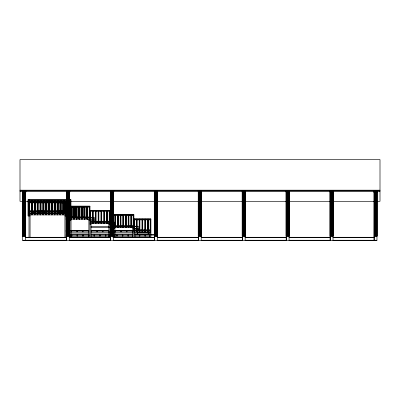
<?xml version="1.0" encoding="UTF-8"?>
<svg xmlns="http://www.w3.org/2000/svg" width="400" height="400" viewBox="0 0 400 400"><rect width="100%" height="100%" fill="white"/><g stroke="black" fill="none" stroke-linecap="round" stroke-linejoin="round"><path stroke-width="0.6" d="M25.455 237.365L25.455 236.15M66.56 236.15L66.56 240.405L66.625 191.97M90.55 217.725L94.195 217.725L94.195 218.01L90.55 218.01M154.435 236.15L154.435 240.405L154.435 237.285L113.33 237.285M242.305 236.15L242.305 240.405L242.375 191.97M20 190.185L380 190.185M20 190.805L380 190.805M20 191.36L22.5 191.36M25.625 191.36L66.875 191.36M70 191.36L110.625 191.36M113.125 191.36L154.375 191.36M157.5 191.36L198.75 191.36M201.25 191.36L242.5 191.36M245.625 191.36L286.25 191.36M289.375 191.36L330 191.36M333.125 191.36L373.75 191.36M376.875 191.36L380 191.36M25.175 192.215L25.88 192.215L25.88 190.62M66.415 192.215L67.125 192.215L67.125 190.62M69.11 192.215L69.82 192.215L69.82 190.62M110.355 192.215L111.065 192.215M113.045 192.215L113.755 192.215L113.755 190.62M154.29 192.215L155 192.215L155 190.62M198.23 192.215L198.935 192.215L198.935 190.62M200.92 192.215L201.63 192.215L201.63 190.62M242.165 192.215L242.875 192.215L242.875 190.62M244.86 192.215L245.565 192.215L245.565 190.62M286.1 192.215L286.81 192.215M288.795 192.215L289.505 192.215L289.505 190.62M330.04 192.215L330.75 192.215L330.75 190.62M374.4 192.215L373.695 192.215L373.695 190.62M376.67 192.215L377.38 192.215L377.38 190.62M198.23 199.3L198.685 199.3M200.89 199.3L201.345 199.3M66.86 199.725L28.01 199.725L28.01 215.955L30.065 215.955M28.01 200.01L66.595 200.01M69.675 200.01L70.955 200.01M29 200.72L66.595 200.72M69.96 200.72L69.675 200.72L69.675 199.725L70.955 199.725L70.955 206.085M22.5 201.305L20 201.305L20 159.595L380 159.595L380 201.305L376.875 201.305M25.625 201.305L28.125 201.305M29.375 201.305L66.875 201.305M70.625 201.305L110.625 201.305M113.125 201.305L154.375 201.305M157.5 201.305L198.75 201.305M201.25 201.305L242.5 201.305M245 201.305L286.25 201.305M288.75 201.305L330 201.305M333.125 201.305L374.375 201.305M28.01 201.85L65.99 201.85L65.99 237.215M28.01 202.135L65.99 202.135M29.615 202.845L65.375 202.845M69.675 206.105L89.945 206.105L89.945 237.205M65.99 206.385L66.7 206.385M69.675 206.385L89.945 206.385M69.675 207.095L89.33 207.095M89.945 210.355L109.93 210.355L109.93 237.205M29.615 210.64L65.365 210.64M69.96 210.64L69.675 210.64L69.675 211.35L69.96 211.35M89.945 210.64L109.93 210.64M29.615 211.35L65.615 211.35M90.57 211.35L109.305 211.35M29.62 211.63L65.615 211.63M69.395 211.63L69.96 211.63M29.285 212.765L65.615 212.765M69.395 212.765L69.96 212.765M29.285 213.475L65.375 213.475M29.615 213.755L65.375 213.755M113.615 214.61L133.88 214.61L133.88 237.205M29 214.89L65.99 214.89M109.93 214.89L110.64 214.89M113.615 214.89L133.88 214.89M113.615 215.6L133.27 215.6M64.93 215.955L65.99 215.955M69.675 217.015L89.33 217.015M69.675 217.725L89.33 217.725M69.675 218.01L89.33 218.01M133.88 218.86L150.89 218.86L150.89 237.475M65.99 219.145L66.7 219.145M69.675 219.145L89.945 219.145M133.88 219.145L150.89 219.145M90.55 219.85L94.195 219.85M134.49 219.85L150.28 219.85M90.55 220.135L94.195 220.135M69.96 220.205L71.025 220.205M88.88 220.205L89.945 220.205M90.57 221.27L109.305 221.27M90.57 221.98L109.305 221.98M90.57 222.26L109.305 222.26M89.945 223.395L109.93 223.395M89.945 224.46L91.01 224.46M108.865 224.46L109.93 224.46M113.615 225.52L133.27 225.52M113.615 226.23L133.27 226.23M134.49 226.23L138.135 226.23L138.135 229.68M91.01 226.515L109.025 226.515M113.615 226.515L133.27 226.515M134.49 226.515L138.135 226.515M91.01 227.645L110.89 227.645M113.375 227.645L133.88 227.645M134.49 228.355L138.135 228.355M134.49 228.64L138.135 228.64M113.9 228.71L114.96 228.71M132.82 228.71L133.88 228.71M133.88 229.775L150.28 229.775M69.345 230.48L70.465 230.48M71.025 230.48L88.88 230.48M91.01 230.48L108.865 230.48M113.135 230.48L132.82 230.48M133.88 230.48L150.28 230.48M65.99 230.765L66.56 230.765M69.345 230.765L70.465 230.765M71.025 230.765L88.88 230.765M91.01 230.765L108.865 230.765M113.135 230.765L114.35 230.765M114.96 230.765L132.82 230.765M133.88 230.765L150.89 230.765M65.99 231.9L66.56 231.9M69.115 231.9L70.36 231.9M71.025 231.9L88.88 231.9M90.96 231.9L110.315 231.9M113.435 231.9L132.82 231.9M133.88 231.9L150.89 231.9M137.105 232.89L148.445 232.89M69.115 232.96L70.36 232.96M90.96 232.96L110.315 232.96M113.435 232.96L132.785 232.96M133.88 232.96L150.89 232.96M71.025 233.035L88.88 233.035M137.105 234.45L148.445 234.45M69.115 234.735L89.09 234.735M90.96 234.735L110.315 234.735M113.435 234.735L132.785 234.735M134.66 234.735L150.265 234.735M150.89 234.735L154.535 234.735M65.99 235.015L66.56 235.015M69.115 235.015L89.09 235.015M90.96 235.015L110.315 235.015M113.435 235.015L132.785 235.015M134.66 235.015L150.265 235.015M150.89 235.015L154.535 235.015M22.48 236.15L25.6 236.15L25.6 191.97M65.99 236.15L89.09 236.15M90.96 236.15L132.785 236.15M134.66 236.15L150.265 236.15M245.285 236.15L242.165 236.15L242.165 190.62M286.1 190.62L286.1 236.15L289.22 236.15L289.22 191.97M330.04 190.62L330.04 236.15L333.155 236.15L333.155 191.97M69.115 237.215L89.09 237.215M90.96 237.215L110.315 237.215M112.81 237.215L132.785 237.215L132.82 227.645M134.66 237.215L150.265 237.215M25.455 237.285L66.56 237.285M69.395 237.285L110.495 237.285M157.27 237.285L198.37 237.285M201.205 237.285L242.305 237.285M245.14 237.285L286.245 237.285M289.08 237.285L330.18 237.285M333.015 237.285L374.12 237.285M25.455 237.425L66.56 237.425M69.395 237.425L110.495 237.425M113.33 237.425L154.435 237.425M157.27 237.425L198.37 237.425M201.205 237.425L242.305 237.425M245.14 237.425L286.245 237.425M289.08 237.425L330.18 237.425M333.015 237.425L374.12 237.425M22.62 240.26L66.56 240.26M69.395 240.26L110.495 240.26M113.33 240.26L154.435 240.26M157.27 240.26L198.37 240.26M201.205 240.26L242.305 240.26M245.14 240.26L286.245 240.26M289.08 240.26L330.18 240.26M333.015 240.26L376.955 240.26M377.095 190.73L377.095 236.15L373.975 236.15L374.03 191.97M377.04 190.73L377.04 236.15M376.955 236.15L376.955 240.405L22.62 240.405L22.62 236.15M376.885 191.97L376.885 236.15M376.67 190.62L376.64 236.15M376.315 190.73L376.315 236.15M375.94 190.73L375.94 236.15M375.535 190.35L375.535 236.15M375.13 190.73L375.13 236.15M374.755 190.73L374.755 236.15M374.4 190.62L374.435 236.15M374.185 191.97L374.185 236.15M333.44 190.62L333.44 192.215L332.73 192.215L332.73 190.62M333.105 191.97L333.105 236.15M333.015 236.15L333.015 240.405M332.95 191.97L332.95 236.15M332.7 190.73L332.7 236.15M332.38 190.73L332.38 236.15M332 190.73L332 236.15M331.6 190.35L331.6 236.15M331.195 190.73L331.195 236.15M330.82 190.73L330.82 236.15M330.495 191.97L330.495 236.15M330.25 191.97L330.25 236.15M330.09 190.73L330.09 236.15M289.165 191.97L289.165 236.15M289.08 236.15L289.08 240.405M289.01 191.97L289.01 236.15M288.795 190.62L288.765 236.15M288.44 190.73L288.44 236.15M288.065 190.73L288.065 236.15M287.66 190.35L287.66 236.15M287.26 190.73L287.26 236.15M286.81 190.62L286.88 236.15M286.56 191.97L286.56 236.15M286.31 191.97L286.31 236.15M286.155 190.73L286.155 236.15M245.285 191.97L245.23 236.15M245.14 236.15L245.14 240.405M245.075 191.97L245.075 236.15M244.86 190.62L244.825 236.15M244.505 190.73L244.505 236.15M244.13 190.73L244.13 236.15M243.725 190.35L243.725 236.15M243.32 190.73L243.32 236.15M242.945 190.73L242.945 236.15M242.62 190.73L242.62 236.15M201.345 191.935L201.345 236.15L198.23 236.15L198.23 190.62M201.295 191.935L201.295 236.15M201.14 191.935L201.205 240.405M200.92 190.62L200.89 236.15M200.565 190.73L200.565 236.15M200.19 190.73L200.19 236.15M199.785 190.35L199.785 236.15M199.385 190.73L199.385 236.15M199.01 190.73L199.01 236.15M198.685 190.73L198.685 236.15M198.435 190.69L198.435 236.15M157.695 190.62L157.695 192.215L156.985 192.215L156.985 190.62M157.41 190.73L157.41 236.15L154.29 236.15L154.29 190.62M157.355 191.97L157.355 236.15M157.27 236.15L157.27 240.405M157.2 191.97L157.2 236.15M156.955 190.73L156.955 236.15M156.63 190.73L156.63 236.15M156.255 190.73L156.255 236.15M155.85 190.35L155.85 236.15M155.445 190.73L155.445 236.15M155.07 190.73L155.07 236.15M154.75 190.73L154.75 236.15M154.5 190.73L154.5 236.15M154.345 190.73L154.345 236.15M150.675 219.145L150.675 231.9M150.395 219.145L150.395 231.9M150.18 219.145L150.18 231.9M149.825 231.9L149.825 237.205M148.41 219.145L148.41 231.9M148.445 234.735L148.445 232.61L137.105 232.61L137.105 234.735M148.195 219.145L148.195 231.9M148.16 232.89L148.16 234.45M147.915 219.145L147.915 231.9M147.7 219.145L147.7 231.9M145.575 219.145L145.575 231.9M145.515 235.015L145.515 236.15M145.36 219.145L145.36 231.9M145.08 219.145L145.08 231.9M144.945 235.015L144.945 236.15M144.865 219.145L144.865 231.9M142.74 219.145L142.74 231.9M142.53 219.145L142.53 231.9M142.245 219.145L142.245 231.9M142.03 219.145L142.03 231.9M139.905 219.145L139.905 231.9M139.855 235.015L139.855 236.15M139.695 219.145L139.695 231.9M139.41 219.145L139.41 231.9M139.285 235.015L139.285 236.15M139.195 219.145L139.195 231.9M137.39 232.89L137.39 234.45M137.07 219.145L137.07 231.9M136.86 219.145L136.86 231.9M136.575 219.145L136.575 231.9M136.36 219.145L136.36 231.9M134.945 231.9L134.945 237.205M134.59 219.145L134.59 231.9M134.38 219.145L134.38 231.9M134.095 219.145L134.095 231.9M133.67 214.89L133.67 227.645M133.385 214.89L133.385 227.645M133.175 214.89L133.175 227.645M132.25 230.765L132.25 231.9M131.575 214.89L131.575 227.645M131.36 214.89L131.36 227.645M131.08 214.89L131.08 227.645M130.865 214.89L130.865 227.645M128.915 214.89L128.915 227.645M128.7 214.89L128.7 227.645M128.535 235.015L128.535 236.15M128.415 214.89L128.415 227.645M128.205 214.89L128.205 227.645M127.965 235.015L127.965 236.15M126.96 230.765L126.96 231.9M126.395 230.765L126.395 231.9M126.25 214.89L126.25 227.645M126.04 214.89L126.04 227.645M125.755 214.89L125.755 227.645M125.545 214.89L125.545 227.645M123.59 214.89L123.59 227.645M123.38 214.89L123.38 227.645M123.095 214.89L123.095 227.645M122.88 214.89L122.88 227.645M122.875 235.015L122.875 236.15M122.305 235.015L122.305 236.15M121.385 230.765L121.385 231.9M120.93 214.89L120.93 227.645M120.82 230.765L120.82 231.9M120.715 214.89L120.715 227.645M120.435 214.89L120.435 227.645M120.22 214.89L120.22 227.645M118.27 214.89L118.27 227.645M118.055 214.89L118.055 227.645M117.77 214.89L117.77 227.645M117.56 214.89L117.56 227.645M117.215 235.015L117.215 236.15M116.645 235.015L116.645 236.15M115.605 214.89L115.605 227.645M115.53 230.765L115.53 231.9M115.395 214.89L115.395 227.645M115.11 214.89L115.11 227.645M114.9 214.89L114.96 237.205M114.18 221.98L114.18 225.945M113.9 227.645L113.9 237.205M113.47 190.73L113.47 236.15M113.42 190.73L113.42 236.15M113.33 236.15L113.33 240.405M113.265 191.97L113.265 236.15M113.045 190.62L113.015 236.15M112.695 190.73L112.695 236.15M112.315 190.73L112.315 236.15M111.915 190.35L111.915 236.15M111.51 190.73L111.51 236.15M111.065 190.62L111.135 236.15M110.81 191.97L110.81 236.15M110.565 190.73L110.565 236.15M110.405 190.73L110.405 236.15M110.355 190.62L110.355 236.15M110.14 214.89L110.14 227.645M109.715 210.64L109.715 223.395M109.435 210.64L109.435 223.395M109.22 210.64L109.22 223.395M108.865 223.395L108.865 237.205M108.3 230.765L108.3 231.9M107.43 210.64L107.43 223.395M107.215 210.64L107.215 223.395M106.935 210.64L106.935 223.395M106.72 210.64L106.72 223.395M105.895 235.015L105.895 236.15M105.33 235.015L105.33 236.15M104.575 210.64L104.575 223.395M104.36 210.64L104.36 223.395M104.08 210.64L104.08 223.395M103.865 210.64L103.865 223.395M103.01 230.765L103.01 231.9M102.44 230.765L102.44 231.9M101.72 210.64L101.72 223.395M101.505 210.64L101.505 223.395M101.225 210.64L101.225 223.395M101.01 210.64L101.01 223.395M100.235 235.015L100.235 236.15M99.67 235.015L99.67 236.15M98.865 210.64L98.865 223.395M98.65 210.64L98.65 223.395M98.37 210.64L98.37 223.395M98.155 210.64L98.155 223.395M97.435 230.765L97.435 231.9M96.865 230.765L96.865 231.9M96.01 210.64L96.01 223.395M95.795 210.64L95.795 223.395M95.515 210.64L95.515 223.395M95.3 210.64L95.3 223.395M94.575 235.015L94.575 236.15M94.195 217.725L94.195 221.695M94.01 235.015L94.01 236.15M93.155 210.64L93.155 223.395M92.94 210.64L92.94 223.395M92.66 210.64L92.66 223.395M92.445 210.64L92.445 223.395M91.575 230.765L91.575 231.9M91.01 223.395L91.01 237.205M90.655 210.64L90.655 223.395M90.44 210.64L90.44 223.395M90.155 210.64L90.155 223.395M89.73 206.385L89.73 219.145M89.45 206.385L89.45 219.145M89.235 206.385L89.235 219.145M88.915 235.015L88.915 236.15M88.88 219.145L88.88 237.205M88.315 230.765L88.315 231.9M88.35 235.015L88.35 236.15M87.64 206.385L87.64 219.145M87.425 206.385L87.425 219.145M87.14 206.385L87.14 219.145M86.93 206.385L86.93 219.145M86.735 206.995L86.735 217.32M84.975 206.385L84.975 219.145M84.765 206.385L84.765 219.145M84.59 206.995L84.59 217.32M84.48 206.385L84.48 219.145M84.27 206.385L84.27 219.145M84.095 206.995L84.095 217.32M83.88 206.995L83.88 217.32M83.255 235.015L83.255 236.15M83.025 230.765L83.025 231.9M82.69 235.015L82.69 236.15M82.455 230.48L82.455 231.9M82.315 206.385L82.315 219.145M82.1 206.385L82.1 219.145M81.82 206.385L81.82 219.145M81.735 206.995L81.735 217.32M81.605 206.385L81.605 219.145M81.24 206.995L81.24 217.32M81.025 206.995L81.025 217.32M79.655 206.385L79.655 219.145M79.44 206.385L79.44 219.145M79.155 206.385L79.155 219.145M78.945 206.385L78.945 219.145M78.88 206.995L78.88 217.32M78.17 206.995L78.17 217.32M77.595 235.015L77.595 236.15M77.45 230.765L77.45 231.9M76.99 206.385L76.99 219.145M77.03 235.015L77.03 236.15M76.88 230.765L76.88 231.9M76.78 206.385L76.78 219.145M76.495 206.385L76.495 219.145M76.285 206.385L76.285 219.145M76.025 206.995L76.025 217.32M75.81 206.995L75.81 217.32M75.315 206.995L75.315 217.32M74.33 206.385L74.33 219.145M74.12 206.385L74.12 219.145M73.835 206.385L73.835 219.145M73.62 206.385L73.62 219.145M73.17 206.995L73.17 217.32M72.46 206.995L72.46 217.32M71.935 235.015L71.935 236.15M71.67 206.385L71.67 219.145M71.59 230.765L71.59 231.9M71.455 206.385L71.455 219.145M71.37 235.015L71.37 236.15M71.175 206.385L71.175 219.145M71.025 219.145L71.025 237.205M70.96 206.385L70.96 219.145M70.67 206.995L70.67 217.32M70.245 200.01L70.245 206.085M70.245 213.475L70.245 217.44M70.175 206.995L70.175 211.245M69.96 200.01L69.96 206.085M69.96 206.995L69.96 213.83M69.96 219.145L69.925 237.205M69.48 191.97L69.48 236.15M69.395 236.15L69.395 240.405M69.325 191.97L69.325 236.15M69.11 190.62L69.08 236.15M68.755 190.73L68.755 236.15M68.38 190.73L68.38 236.15M67.975 190.35L67.975 236.15M67.575 190.73L67.575 236.15M67.195 190.73L67.195 236.15M66.875 191.97L66.875 236.15M66.47 190.73L66.47 236.15M66.415 190.62L66.415 236.15M66.205 206.385L66.205 219.145M65.78 202.135L65.78 214.89M65.495 202.135L65.495 214.89M65.285 202.135L65.285 214.89M65.125 211.63L65.125 212.765M64.93 214.445L64.93 237.19M64.555 211.63L64.555 212.765M64.465 200.61L64.465 213.225M64.25 200.61L64.25 210.825M63.755 200.61L63.755 213.225M63.5 202.135L63.5 214.89M63.29 202.135L63.29 214.89M63.005 202.135L63.005 214.89M62.79 202.135L62.79 214.89M61.54 200.61L61.54 213.225M60.83 200.61L60.83 213.225M60.655 202.135L60.655 214.89M60.445 202.135L60.445 214.89M60.16 202.135L60.16 214.89M60.005 211.63L60.005 212.765M59.945 202.135L59.945 214.89M59.435 211.63L59.435 212.765M58.61 200.61L58.61 213.225M58.115 200.61L58.115 202.415M57.905 200.61L57.905 213.225M57.81 202.135L57.81 214.89M57.595 202.135L57.595 214.89M57.315 202.135L57.315 214.89M57.1 202.135L57.1 214.89M55.685 200.61L55.685 213.225M55.475 200.61L55.475 213.225M54.98 200.61L54.98 213.225M54.965 202.135L54.965 214.89M54.885 211.63L54.885 212.765M54.75 202.135L54.75 214.89M54.47 202.135L54.47 214.89M54.315 211.63L54.315 212.765M54.255 202.135L54.255 214.89M52.76 200.61L52.76 213.225M52.12 202.135L52.12 214.89M52.05 200.61L52.05 213.225M51.905 202.135L51.905 214.89M51.625 202.135L51.625 214.89M51.41 202.135L51.41 214.89M49.835 200.61L49.835 213.225M49.765 211.63L49.765 212.765M49.34 200.61L49.34 202.415M49.275 202.135L49.275 214.89M49.195 211.63L49.195 212.765M49.125 200.61L49.06 214.89M48.775 202.135L48.775 214.89M48.565 202.135L48.565 214.89M46.91 200.61L46.91 213.225M46.695 200.61L46.695 213.225M46.415 200.61L46.43 214.89M46.2 200.61L46.215 214.89M45.93 202.135L45.93 214.89M45.72 202.135L45.72 214.89M44.645 211.63L44.645 212.765M44.075 211.63L44.075 212.765M43.985 200.61L43.985 213.225M43.58 202.135L43.58 214.89M43.37 202.135L43.37 214.89M43.275 200.61L43.275 202.415M43.085 202.135L43.085 214.89M42.875 202.135L42.875 214.89M41.055 200.61L41.055 213.225M40.735 202.135L40.735 214.89M40.56 200.61L40.56 202.415M40.525 202.135L40.525 214.89M40.35 200.61L40.35 202.415M40.24 202.135L40.24 214.89M40.03 202.135L40.03 214.89M39.525 211.63L39.525 212.765M38.955 211.63L38.955 212.765M38.13 200.61L38.13 213.225M37.92 200.61L37.89 214.89M37.68 202.135L37.68 214.89M37.635 200.61L37.635 202.415M37.425 200.61L37.395 214.89M37.18 202.135L37.18 214.89M35.205 200.61L35.205 213.225M35.045 202.135L35.045 214.89M34.835 202.135L34.835 214.89M34.495 200.61L34.55 214.89M34.405 211.63L34.405 212.765M34.335 202.135L34.335 214.89M33.835 211.63L33.835 212.765M32.28 200.61L32.28 213.225M32.2 202.135L32.2 214.89M31.985 202.135L31.985 214.89M31.785 200.61L31.785 213.225M31.705 202.135L31.705 214.89M31.57 200.61L31.57 213.225M31.49 202.135L31.49 214.89M30.065 214.445L30.065 237.19M29.71 200.61L29.71 214.89M29.565 211.63L29.565 212.765M29.495 200.61L29.495 214.89M29.285 199.725L29.285 200.72M29.285 201.85L29.285 202.135M29.215 202.135L29.215 214.89M29 200.01L29 237.19M28.715 200.01L28.715 215.955M25.545 191.97L25.545 236.15M25.39 191.97L25.455 240.405M25.175 190.62L25.14 236.15M24.82 190.73L24.82 236.15M24.445 190.73L24.445 236.15M24.04 190.35L24.04 236.15M23.635 190.73L23.635 236.15M23.26 190.73L23.26 236.15M22.935 190.73L22.935 236.15M22.69 190.73L22.69 236.15M22.535 190.73L22.535 236.15M110.495 236.15L110.495 240.405L110.495 236.15M198.37 236.15L198.37 240.405L198.37 236.15M286.245 236.15L286.245 240.405L286.245 236.15M330.18 236.15L330.18 240.405L330.18 236.15M374.12 236.15L374.12 240.405L374.12 236.15"/></g></svg>
